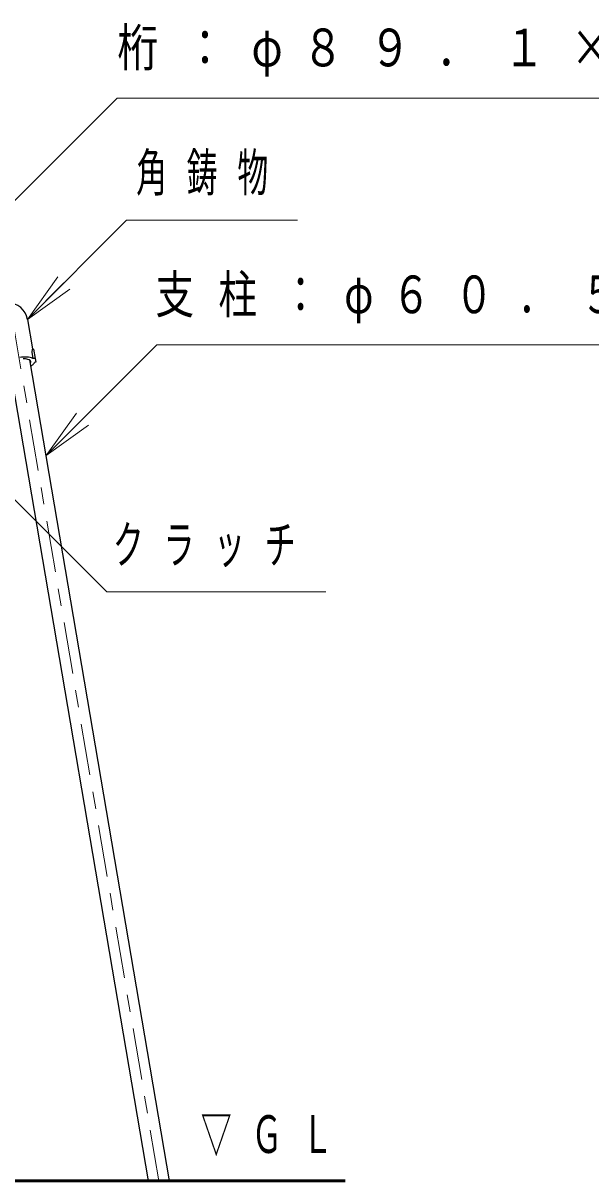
# Model space of a CAD drawing. Units: millimetres on the paper. Extents: x -385 to 0, y -19 to 267.
# Drawn here: x -247.3 to -214.3, y 46.7 to 114.2 of the extents above; entities that cross this region are included whole.
import ezdxf

# ---------------------------------------------------------------- set-up
doc = ezdxf.new("R2010")
doc.units = ezdxf.units.MM
doc.linetypes.add('USER2', pattern=[6, 3, -1, 1, -1])
doc.layers.add('LY_1', color=7, linetype='Continuous', lineweight=25)
doc.styles.add('ＭＳ ゴシック', font='')
doc.styles.get('ＭＳ ゴシック').set_extended_font_data('MS Gothic')

msp = doc.modelspace()

# ---------------------------------------------------------------- linework, layer by layer
at = {"layer": 'LY_1', "lineweight": 13}
for p, q in [((-247.095, 96.946), (-245.327, 99.421)), ((-247.095, 96.946), (-244.973, 99.068)), ((-244.62, 98.714), (-247.095, 96.946)), ((-246.003, 89.011), (-244.235, 91.486)), ((-246.003, 89.011), (-243.882, 91.132)), ((-243.528, 90.779), (-246.003, 89.011))]:
    msp.add_line(p, q, dxfattribs=at)
at = {"layer": 'LY_1', "color": 1, "linetype": 'USER2', "lineweight": 13}
msp.add_line((-239.43, 46.736), (-247.93, 96.736), dxfattribs=at)
at = {"layer": 'LY_1'}
for p, q in [((-247.095, 96.946), (-246.792, 95.232)), ((-246.743, 95.212), (-246.792, 95.232)), ((-246.743, 95.212), (-246.647, 94.664)), ((-238.816, 46.736), (-246.95, 94.581)), ((-246.848, 95.036), (-246.782, 94.661)), ((-246.647, 94.664), (-246.782, 94.661)), ((-246.647, 94.664), (-246.608, 94.446)), ((-240.044, 46.736), (-248.141, 94.364)), ((-246.608, 94.446), (-246.684, 94.427))]:
    msp.add_line(p, q, dxfattribs=at)
at = {"layer": 'LY_1', "lineweight": 50}
msp.add_line((-364.93, 46.736), (-228.58, 46.736), dxfattribs=at)
msp.add_line((-364.93, 46.736), (-228.58, 46.736), dxfattribs=at)
at = {"layer": 'LY_1', "lineweight": 13}
for points in [[(-254.08, 97.627), (-241.866, 109.841), (-208.312, 109.841)], [(-247.095, 96.946), (-241.312, 102.729), (-231.345, 102.729)], [(-246.003, 89.011), (-239.56, 95.454), (-203.106, 95.454)], [(-255.34, 93.926), (-242.473, 81.058), (-229.699, 81.058)]]:
    msp.add_lwpolyline(points, dxfattribs=at)
at = {"layer": 'LY_1'}
for centre, radius, start, end in [((-248.232, 96.746), 1.155, 10, 90), ((-246.33, 94.994), 0.52, 152.81285, 175.44968), ((-247.236, 92.754), 1.995, 88.66819, 98.50514), ((-247.289, 93.631), 1.009, 77.24393, 93.23595), ((-247.196, 93.654), 1.095, 72.40641, 89.65662), ((-247.144, 94.279), 0.345, 53.77128, 76.96488), ((-247.01, 94.462), 0.118, 11.78018, 53.87261), ((-247.011, 94.469), 0.118, 326.12739, 8.21982), ((-247.011, 94.469), 0.118, 326.12739, 8.21982), ((-246.989, 94.304), 0.413, 59.96791, 72.50915), ((-247.2, 94.595), 0.345, 323.34948, 326.22872), ((-247.463, 95.165), 1.095, 301.22914, 307.59359), ((-247.046, 94.625), 0.413, 307.49085, 330.16058), ((-246.837, 94.502), 0.171, 330.96353, 333.75987)]:
    msp.add_arc(centre, radius, start, end, dxfattribs=at)

# ---------------------------------------------------------------- texts
at = {"layer": 'LY_1', "char_height": 2.199, "attachment_point": 4, "style": 'ＭＳ ゴシック'}
for s, insert in [('\\T1.63;\\W0.8;桁：φ８９．１×４．２', (-241.858, 112.491)), ('\\T1.64;\\W0.6;角鋳物', (-240.761, 105.379)), ('\\T1.63;\\W0.75;支柱：φ６０．５×３．８', (-239.631, 98.104)), ('\\T1.64;\\W0.6;クラッチ', (-242.116, 83.708)), ('\\T1.64;\\W0.6;▽ＧＬ', (-236.99, 49.363))]:
    msp.add_mtext(s, dxfattribs=dict(at, insert=insert))

doc.saveas('drawing.dxf')
